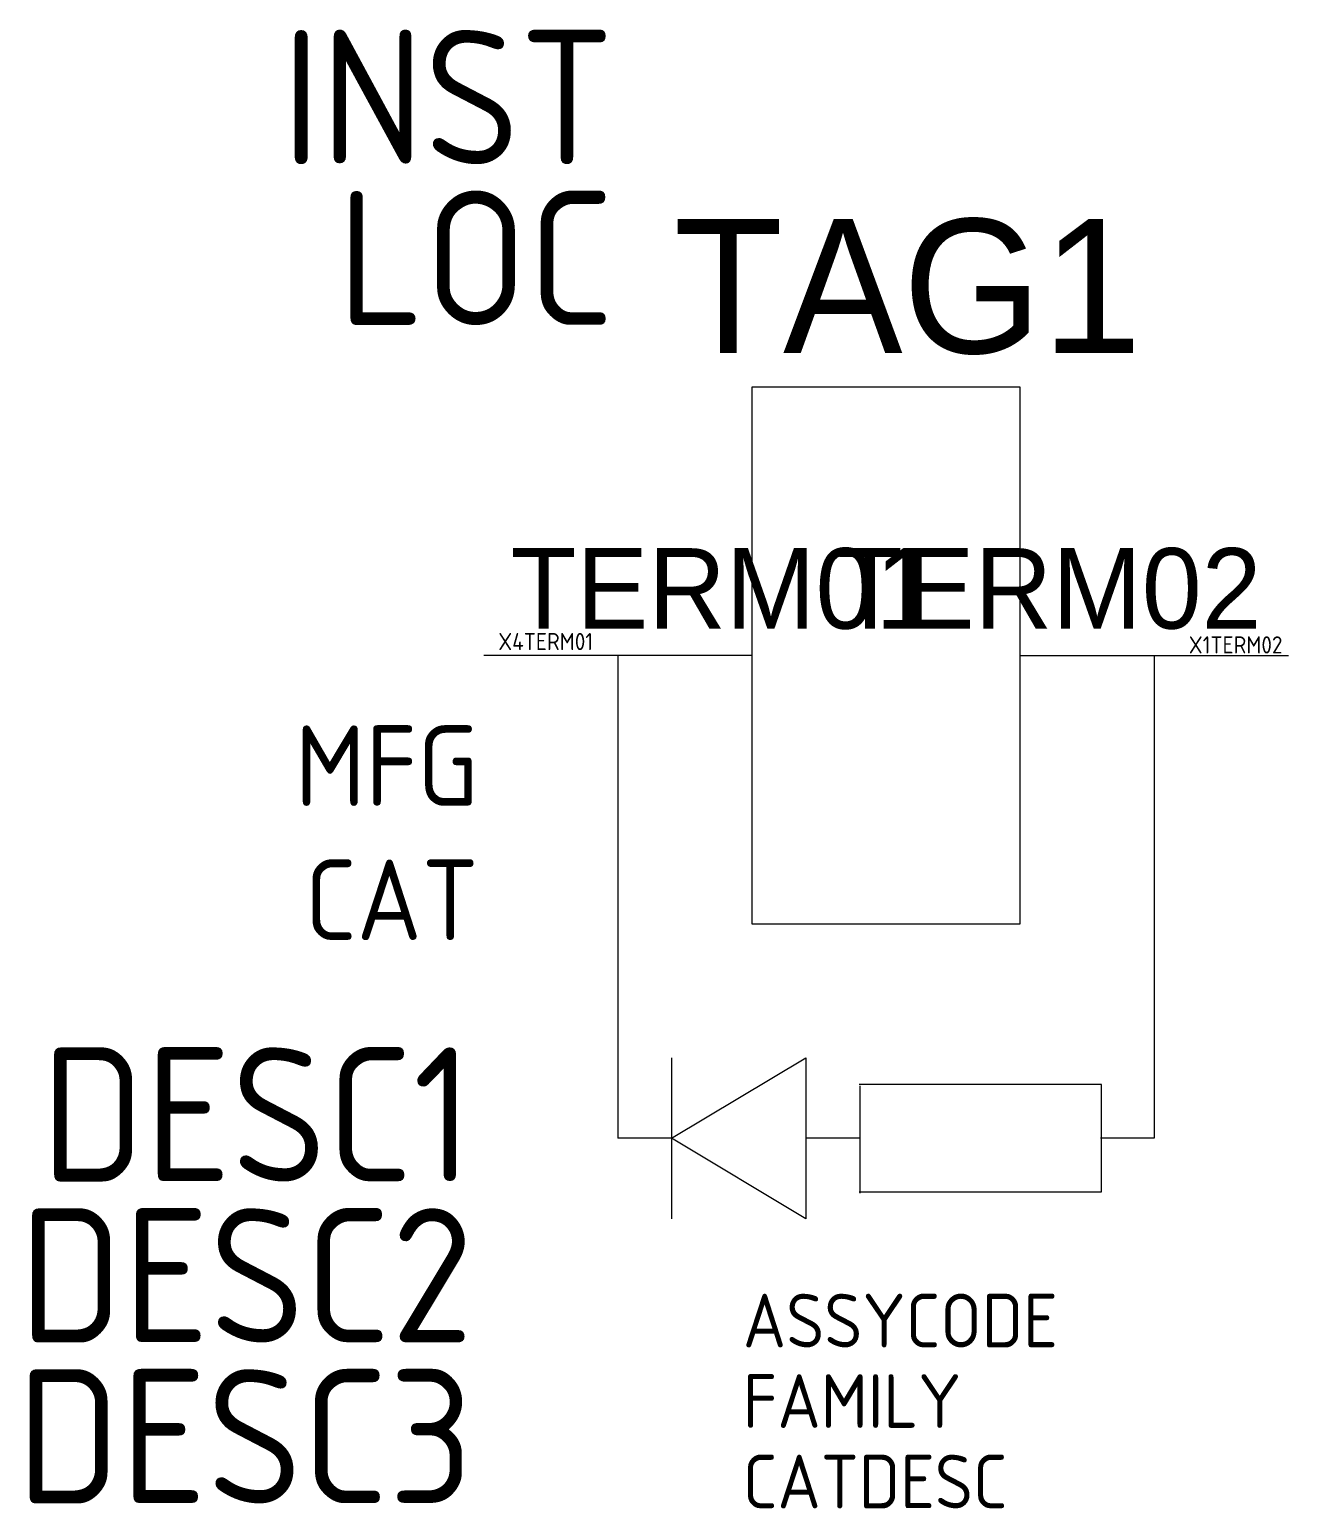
# Model space of a CAD drawing. Extents: x -14.5 to 9, y -5.4 to 22.2.
import ezdxf
from ezdxf.enums import TextEntityAlignment as Align

# ---------------------------------------------------------------- set-up
doc = ezdxf.new("R2010")
doc.units = 0
doc.header["$MEASUREMENT"] = 0
doc.styles.add('WD_IEC', font='isocp2.shx', dxfattribs={"width": 0.9, "height": 4})

msp = doc.modelspace()

# ---------------------------------------------------------------- linework, layer by layer
for p, q in [((-1, 10.5), (-6, 10.5)), ((-3.5, 10.5), (-3.5, 1.5)), ((4, 10.5), (9, 10.5)), ((6.5, 10.5), (6.5, 1.5)), ((-2.498, 1.5), (0.002, 3)), ((-2.498, 3), (-2.498, 0)), ((0.002, 3), (0.002, 0)), ((5.513, 2.5), (1, 2.5)), ((5.513, 0.5), (5.513, 2.5)), ((1.009, 2.477), (1.009, 0.477)), ((-2.5, 1.5), (-3.5, 1.5)), ((0.002, 0), (-2.498, 1.5)), ((1, 1.5), (0, 1.5)), ((6.5, 1.5), (5.5, 1.5)), ((1, 0.5), (5.513, 0.5))]:
    msp.add_line(p, q)
msp.add_lwpolyline([(4, 15.5), (-1, 15.5), (-1, 5.5), (4, 5.5)], close=True)

# ---------------------------------------------------------------- texts
at = {"style": 'WD_IEC'}
for tag, p in [('INST', (-3.566, 19.658)), ('LOC', (-3.566, 16.658)), ('DESC1', (-6.194, 0.695)), ('DESC2', (-6.194, -2.305)), ('DESC3', (-6.194, -5.305))]:
    msp.add_attdef(tag, text='', height=2.5, dxfattribs=at).set_placement(p, align=Align.RIGHT)
for tag, p, s, height in [('TAG1', (-2.463, 16.135), 'K', 2.5), ('TERM01', (-5.497, 11), '10', 1.5)]:
    msp.add_attdef(tag, p, s, height=height)
msp.add_attdef('TERM02', text='11', height=1.5).set_placement((8.499, 11.001), align=Align.RIGHT)
at = {"style": 'WD_IEC', "flags": 1}
for tag, p, s, height in [('X4TERM01', (-5.729, 10.599), '', 0.32), ('ASSYCODE', (-1.17, -2.397), '', 1), ('FAMILY', (-1.17, -3.897), 'CR_ACKO', 1), ('CATDESC', (-1.17, -5.397), '', 1)]:
    msp.add_attdef(tag, p, s, height=height, dxfattribs=at)
at = {"style": 'WD_IEC'}
for tag, height, flags, p in [('X1TERM02', 0.32, 1, (8.889, 10.537)), ('MFG', 1.5, 9, (-6.094, 7.696)), ('CAT', 1.5, 9, (-6.094, 5.196))]:
    msp.add_attdef(tag, text='', height=height, dxfattribs=dict(at, flags=flags)).set_placement(p, align=Align.RIGHT)

doc.saveas('drawing.dxf')
